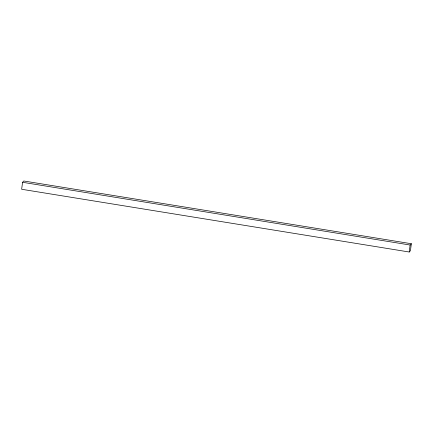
<?xml version="1.0" encoding="UTF-8"?>
<svg xmlns="http://www.w3.org/2000/svg" width="433" height="433" viewBox="0 0 433 433"><rect width="100%" height="100%" fill="white"/><g stroke="black" fill="none" stroke-linecap="round" stroke-linejoin="round"><path stroke-width="0.65" d="M22.57 182.288L21.65 189.27L409.212 252.006L410.43 250.712L411.35 243.73L23.788 180.994L22.57 182.288L410.132 245.024L411.35 243.73M409.212 252.006L410.132 245.024"/></g></svg>
